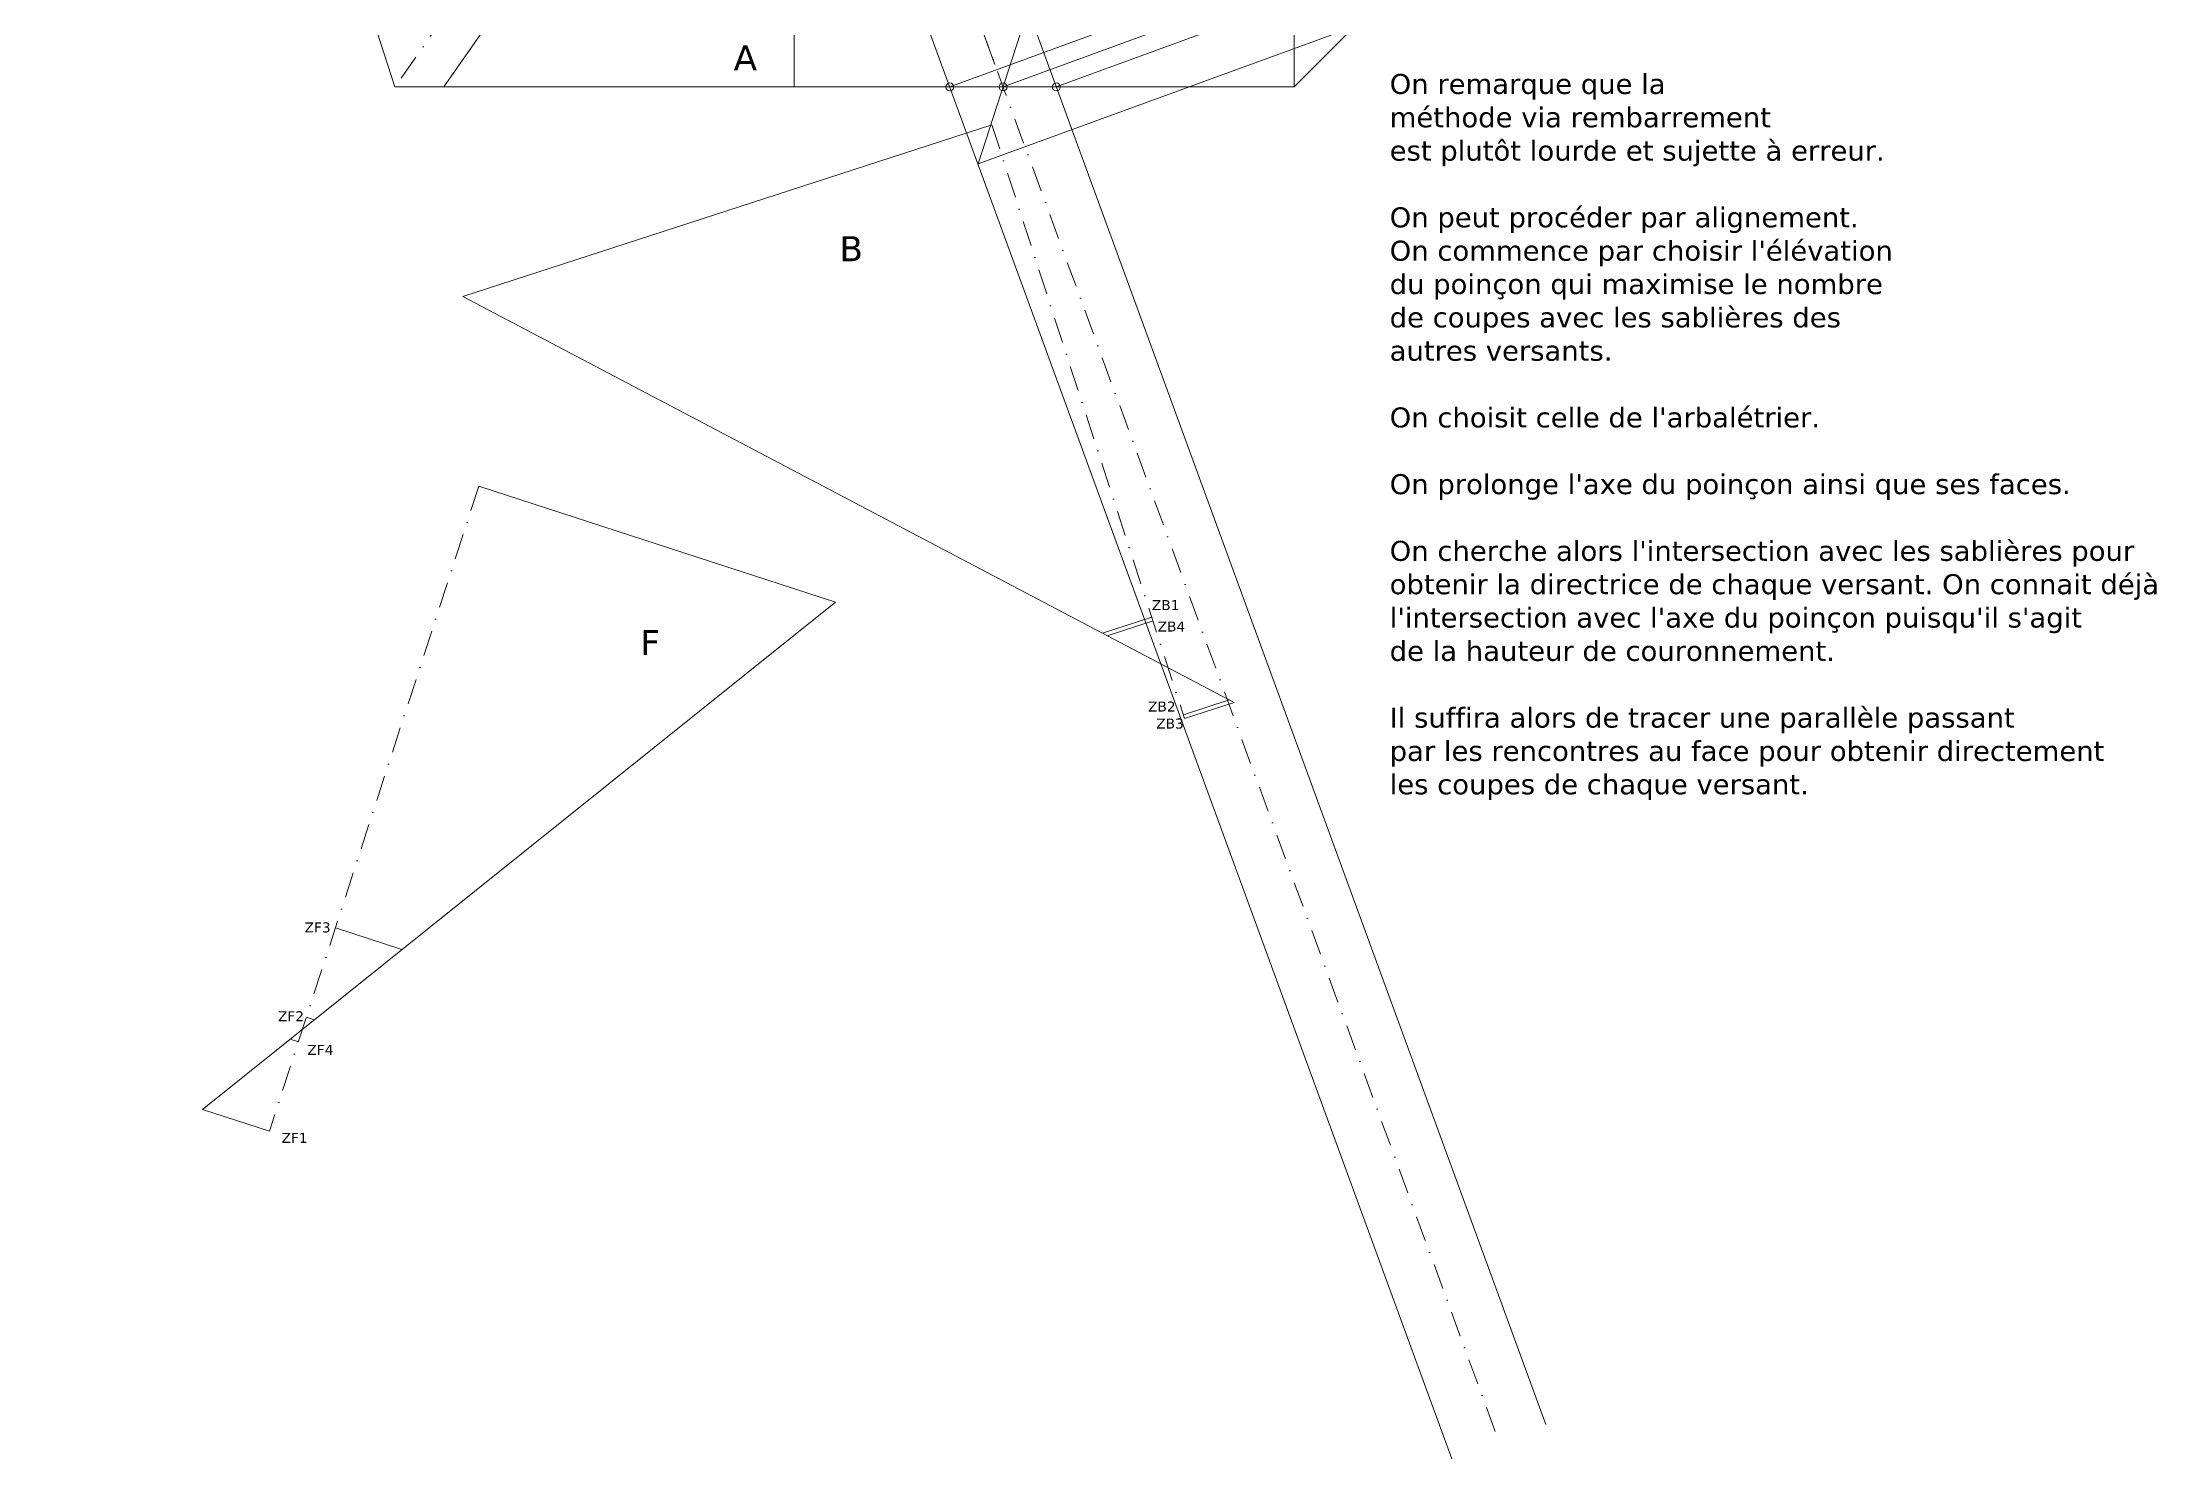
# Model space of a CAD drawing. Header units: millimetres. Extents: x -497 to 1243, y -686 to 1373.
# Drawn here: x -46 to 1011, y -686 to 22 of the extents above; entities that cross this region are included whole.
import ezdxf

# ---------------------------------------------------------------- set-up
doc = ezdxf.new("R2010")
doc.units = ezdxf.units.MM
doc.linetypes.add('DASHDOT', pattern=[25.4, 12.7, -6.3, 0.1, -6.3])
for name, color, linetype, lineweight, true_color in [('0_ch_chevron', 3, 'Continuous', 0, 0x00ff00), ('0_plan', 7, 'Continuous', 0, 0xffffff), ('0_plan_axe', 7, 'Continuous', 0, 0xffffff), ('1_altitude_poinçon', 30, 'Continuous', 0, 0xff7f00), ('1_ce', 2, 'Continuous', 0, 0xffff00), ('1_élévations_versants', 7, 'Continuous', 0, 0xffffff), ('2_coupe_A', 7, 'Continuous', 0, 0xffffff), ('2_coupe_F', 7, 'Continuous', 0, 0xffffff), ('2_coupe_via_alignement', 7, 'Continuous', 0, 0xffffff), ('2_directrices', 30, 'Continuous', 0, 0xff7f00)]:
    doc.layers.add(name, color=color, linetype=linetype, lineweight=lineweight, true_color=true_color)
doc.styles.add('textstyle18', font='')
doc.styles.add('textstyle19', font='')
doc.styles.add('textstyle20', font='')
doc.styles.add('textstyle21', font='')
doc.styles.add('textstyle27', font='')
doc.styles.add('textstyle29', font='')
doc.styles.add('textstyle30', font='')
doc.styles.add('textstyle31', font='')
doc.styles.add('textstyle32', font='')
doc.styles.add('textstyle5', font='')
doc.styles.add('textstyle68', font='')
doc.styles.add('textstyle8', font='')
doc.styles.get('textstyle18').set_extended_font_data('DejaVu Sans')
doc.styles.get('textstyle19').set_extended_font_data('DejaVu Sans')
doc.styles.get('textstyle20').set_extended_font_data('DejaVu Sans')
doc.styles.get('textstyle21').set_extended_font_data('DejaVu Sans')
doc.styles.get('textstyle27').set_extended_font_data('DejaVu Sans')
doc.styles.get('textstyle29').set_extended_font_data('DejaVu Sans')
doc.styles.get('textstyle30').set_extended_font_data('DejaVu Sans')
doc.styles.get('textstyle31').set_extended_font_data('DejaVu Sans')
doc.styles.get('textstyle32').set_extended_font_data('DejaVu Sans')
doc.styles.get('textstyle5').set_extended_font_data('DejaVu Sans')
doc.styles.get('textstyle68').set_extended_font_data('DejaVu Sans')
doc.styles.get('textstyle8').set_extended_font_data('DejaVu Sans')

msp = doc.modelspace()

# ---------------------------------------------------------------- linework, layer by layer
at = {"layer": '0_ch_chevron'}
msp.add_line((579.5, 0), (412.7, 0), dxfattribs=at)
at = {"layer": '0_plan'}
for p, q in [((421.5, -38.5), (581.8, 455)), ((337.3, 261.7), (154.4, 0)), ((130, 0), (65.2, 199.6)), ((130, 0), (460.6, 0))]:
    msp.add_line(p, q, dxfattribs=at)
at = {"layer": '0_plan_axe', "linetype": 'DASHDOT'}
for q in [(130, 0), (434, 0)]:
    msp.add_line((329.5, 285.5), q, dxfattribs=at)
at = {"layer": '1_altitude_poinçon'}
for p, q in [((483.7, -273.1), (508.4, -265.1)), ((486.1, -274.3), (509, -266.9)), ((547.1, -306.4), (524.2, -313.9)), ((549.5, -307.7), (524.8, -315.7)), ((133.5, -431.2), (100.2, -420.3)), ((89.7, -466.3), (85.7, -465)), ((77.6, -476), (81.7, -477.3)), ((33.8, -511.1), (67.2, -521.9))]:
    msp.add_line(p, q, dxfattribs=at)
at = {"layer": '1_ce', "linetype": 'Continuous'}
msp.add_line((329.5, 285.5), (329.5, 0), dxfattribs=at)
at = {"layer": '1_élévations_versants'}
for p, q in [((897, 317.5), (579.5, 0)), ((549.5, -307.7), (164, -104.8)), ((33.8, -511.1), (350.3, -257.6))]:
    msp.add_line(p, q, dxfattribs=at)
at = {"layer": '1_élévations_versants', "color": 1, "true_color": 0xff0000}
for p, q in [((579.5, 285.5), (579.5, 0)), ((428.4, -18.9), (164, -104.8)), ((171.9, -199.6), (350.3, -257.6))]:
    msp.add_line(p, q, dxfattribs=at)
at = {"layer": '1_élévations_versants', "linetype": 'DASHDOT'}
for p, q in [((428.4, -18.9), (524.8, -315.7)), ((171.9, -199.6), (67.2, -521.9))]:
    msp.add_line(p, q, dxfattribs=at)
at = {"layer": '2_coupe_A'}
for p, q in [((407.4, 0), (919.2, 187.4)), ((460.6, 0), (925.5, 170.2))]:
    msp.add_line(p, q, dxfattribs=at)
for centre in [(407.4, 0), (460.6, 0)]:
    msp.add_circle(centre, 2, dxfattribs=at)
at = {"layer": '2_coupe_F'}
msp.add_line((421.5, -38.5), (933.3, 148.8), dxfattribs=at)
at = {"layer": '2_coupe_via_alignement', "linetype": 'DASHDOT'}
msp.add_line((-22.9, 1248), (681.9, -677.1), dxfattribs=at)
at = {"layer": '2_coupe_via_alignement'}
for p, q in [((0.6, 1256.6), (705.3, -668.5)), ((-46.3, 1239.4), (658.4, -685.7))]:
    msp.add_line(p, q, dxfattribs=at)
at = {"layer": '2_directrices'}
msp.add_line((434, 0), (922.3, 178.8), dxfattribs=at)
msp.add_circle((434, 0), 2, dxfattribs=at)

# ---------------------------------------------------------------- texts
at = {"layer": '0_plan', "insert": (299.3, 20.8), "char_height": 4, "attachment_point": 1, "style": 'textstyle68'}
msp.add_mtext('\\H12.5;A', dxfattribs=at)
at = {"layer": '1_altitude_poinçon', "char_height": 4, "attachment_point": 1}
for s, insert, style in [('\\H5;ZB1', (508.4, -256.5), 'textstyle18'), ('\\H5;ZB4', (511.3, -267.2), 'textstyle19'), ('\\H5;ZB2', (506.5, -307.2), 'textstyle20'), ('\\H5;ZB3', (510.6, -315.7), 'textstyle21'), ('\\H5;ZF3', (84.8, -417.6), 'textstyle32'), ('\\H5;ZF2', (71.5, -462), 'textstyle31'), ('\\H5;ZF4', (86.2, -478.8), 'textstyle29'), ('\\H5;ZF1', (73.3, -522.8), 'textstyle30')]:
    msp.add_mtext(s, dxfattribs=dict(at, insert=insert, style=style))
at = {"layer": '1_élévations_versants', "char_height": 4, "attachment_point": 1}
for s, insert, style in [('\\H12.5;B', (352.2, -74.6), 'textstyle8'), ('\\H12.5;F', (252.7, -271.5), 'textstyle27')]:
    msp.add_mtext(s, dxfattribs=dict(at, insert=insert, style=style))
at = {"layer": '2_coupe_via_alignement', "insert": (627.3, 6.5), "char_height": 4, "attachment_point": 1, "style": 'textstyle5'}
msp.add_mtext("\\H10;On remarque que la \\Pméthode via rembarrement\\Pest plutôt lourde et sujette à erreur.\\P\\POn peut procéder par alignement.\\POn commence par choisir l'élévation\\Pdu poinçon qui maximise le nombre\\Pde coupes avec les sablières des\\Pautres versants.\\P\\POn choisit celle de l'arbalétrier.\\P\\POn prolonge l'axe du poinçon ainsi que ses faces.\\P\\POn cherche alors l'intersection avec les sablières pour\\Pobtenir la directrice de chaque versant. On connait déjà\\Pl'intersection avec l'axe du poinçon puisqu'il s'agit\\Pde la hauteur de couronnement.\\P\\PIl suffira alors de tracer une parallèle passant\\Ppar les rencontres au face pour obtenir directement\\Ples coupes de chaque versant.", dxfattribs=at)

doc.saveas('drawing.dxf')
